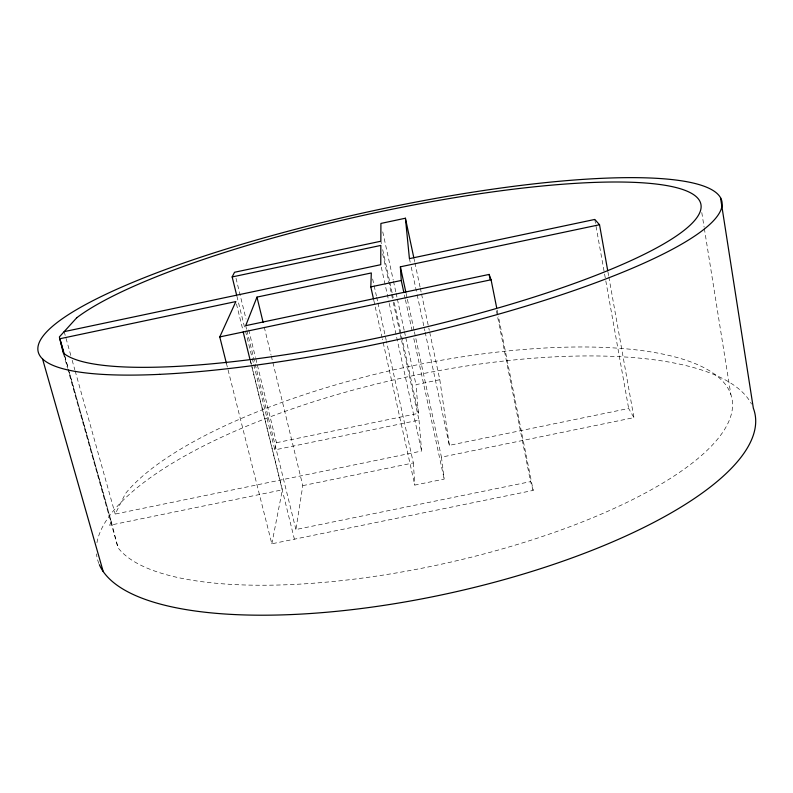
<?xml version="1.0" encoding="UTF-8"?>
<svg xmlns="http://www.w3.org/2000/svg" width="793" height="793" viewBox="0 0 793 793"><rect width="100%" height="100%" fill="white"/><g stroke="black" fill="none" stroke-linecap="round" stroke-linejoin="round"><path stroke-width="0.59" stroke-dasharray="3.96 2.97" d="M226.382 363.224L271.83 543.8L533.183 490.401L498.341 316.09M533.183 490.401L530.576 481.629L295.918 529.526L302.787 485.633L272.733 361.945M271.83 543.8L282.377 489.826L251.559 365.117M401.625 340.603L419.001 420.112L274.824 449.899L276.46 442.712L257.269 364.691M68.416 369.141L111.327 521.824L109.583 525.303L282.377 489.826M419.001 420.112L421.618 451.039L115.203 514.052L125.443 493.583A317.497 100.027 -12.4 0 1 611.532 347.78A317.497 100.027 -12.4 0 1 587.96 519.673A317.497 100.027 -12.4 0 1 118.018 547.735L67.92 369.528M276.46 442.712L418.426 413.351L415.998 384.655L439.808 379.708L429.538 331.504M425.137 332.118L449.353 445.339L628.661 408.464L633.944 417.624L441.453 457.155L444.189 479.081L414.798 485.098L382.345 338.849M302.787 485.633L413.351 462.924L386.478 341.486M64.729 356.017L68.079 367.942M64.501 355.452L67.851 367.377M69.199 372.145L112.091 524.788M63.242 352.895L67.583 368.339M64.154 331.643L70.835 355.492M72.163 360.26L74.829 369.796M75.166 370.985L115.203 514.052M111.327 521.824L118.018 547.735M236.453 303.967L242.965 330.344M250.38 360.319L251.262 363.918M250.33 360.637L294.401 539.2M236.007 278.264L246.038 319.083M248.705 329.878L255.495 357.484M255.792 358.694L256.972 363.491M245.691 325.665L246.573 329.264M246.871 330.463L295.918 529.526M236.899 296.166L245.196 329.789M245.493 330.998L252.005 357.415M252.303 358.614L253.492 363.422M253.79 364.621L274.824 449.899M264.267 327.122L270.978 354.749M271.265 355.948L272.435 360.746M372.641 278.967L376.368 295.799M376.635 296.998L377.696 301.806M377.964 303.015L386.211 340.286M373.761 300.18L382.077 337.64M381.294 267.122L388.986 302.212M389.254 303.422L421.618 451.039M382.741 231.853L393.219 279.979M393.477 281.188L395.836 292.012M396.094 293.212L397.144 298.029M397.402 299.229L404.212 330.512M404.48 331.712L405.52 336.529M405.788 337.729L415.998 384.655M380.848 241.231L381.374 243.629M382.682 249.656L389.522 280.95M389.779 282.149L392.148 292.984M392.406 294.193L393.199 297.801M394.25 302.619L418.426 413.351M382.672 253.859L392.941 300.844M393.199 302.044L400.049 333.367M400.306 334.577L401.357 339.394M406.095 293.311L407.136 298.138M407.394 299.338L414.154 330.661M414.412 331.861L441.453 457.155M404.4 294.996L405.183 298.624M405.451 299.843L412.251 331.325M413.827 338.591L444.189 479.081M409.426 258.637L410.199 262.255M411.23 267.072L416.9 293.569M417.158 294.778L424.879 330.909M414.134 259.202L414.65 261.611M414.908 262.81L420.042 286.917M420.3 288.117L421.321 292.944M421.579 294.144L429.281 330.294M497.132 310.033L498.093 314.88M496.398 310.777L530.576 481.629M594.8 219.443L628.661 408.464M607.973 272.049L608.618 275.686M608.836 276.906L633.944 417.624M701.785 212.544L704.125 227.204M704.323 228.424L730.859 394.537M439.808 379.708L449.353 445.339M413.351 462.924L414.798 485.098M98.877 563.526A336.708 110.168 -12.4 0 1 96.488 553.901M96.944 542.729A336.708 110.168 -12.4 0 1 410.07 376.298A336.708 110.168 -12.4 0 1 751.496 404.083"/><path stroke-width="1.19" d="M373.493 298.971L370.807 286.888L371.312 272.951L256.972 297.107L245.691 325.665L489.122 274.428L491.075 279.77L496.646 307.615M243.193 331.989L250.003 359.536M226.382 363.224L219.77 336.916L235.858 301.568L59.812 338.76L64.164 354.263M236.601 294.966L232.161 276.945L234.53 272.267L380.848 241.231L380.908 223.438L405.411 218.224L413.877 257.993M232.161 276.945L380.828 245.424L380.759 264.703L64.154 331.643M403.875 292.577L401.258 280.464L400.376 266.815L599.528 224.736L607.755 270.839M370.807 286.888L401.258 280.464M219.77 336.916L491.075 279.77M599.528 224.736L594.8 219.443L409.426 258.637L405.411 218.224M42.544 358.912L103.189 571.515M60.704 341.704L63.727 352.439M256.972 297.107L263.098 322.325M400.376 266.815L405.828 292.111M489.122 274.428L490.094 279.275M720.52 197.735L753.35 408.217A336.708 110.168 -12.4 0 1 468.108 588.931A336.708 110.168 -12.4 0 1 99.363 564.695M76.762 317.735L59.366 336.936L63.242 352.895A328.926 61.428 -12.4 0 0 541.877 294.55A328.926 61.428 -12.4 0 0 584.818 182.826A328.926 61.428 -12.4 0 0 76.762 317.735M159.631 374.355A350.02 65.561 -12.4 0 0 716.842 216.796A350.02 65.561 -12.4 0 0 263.524 237.979A350.02 65.561 -12.4 0 0 159.631 374.355"/></g></svg>
